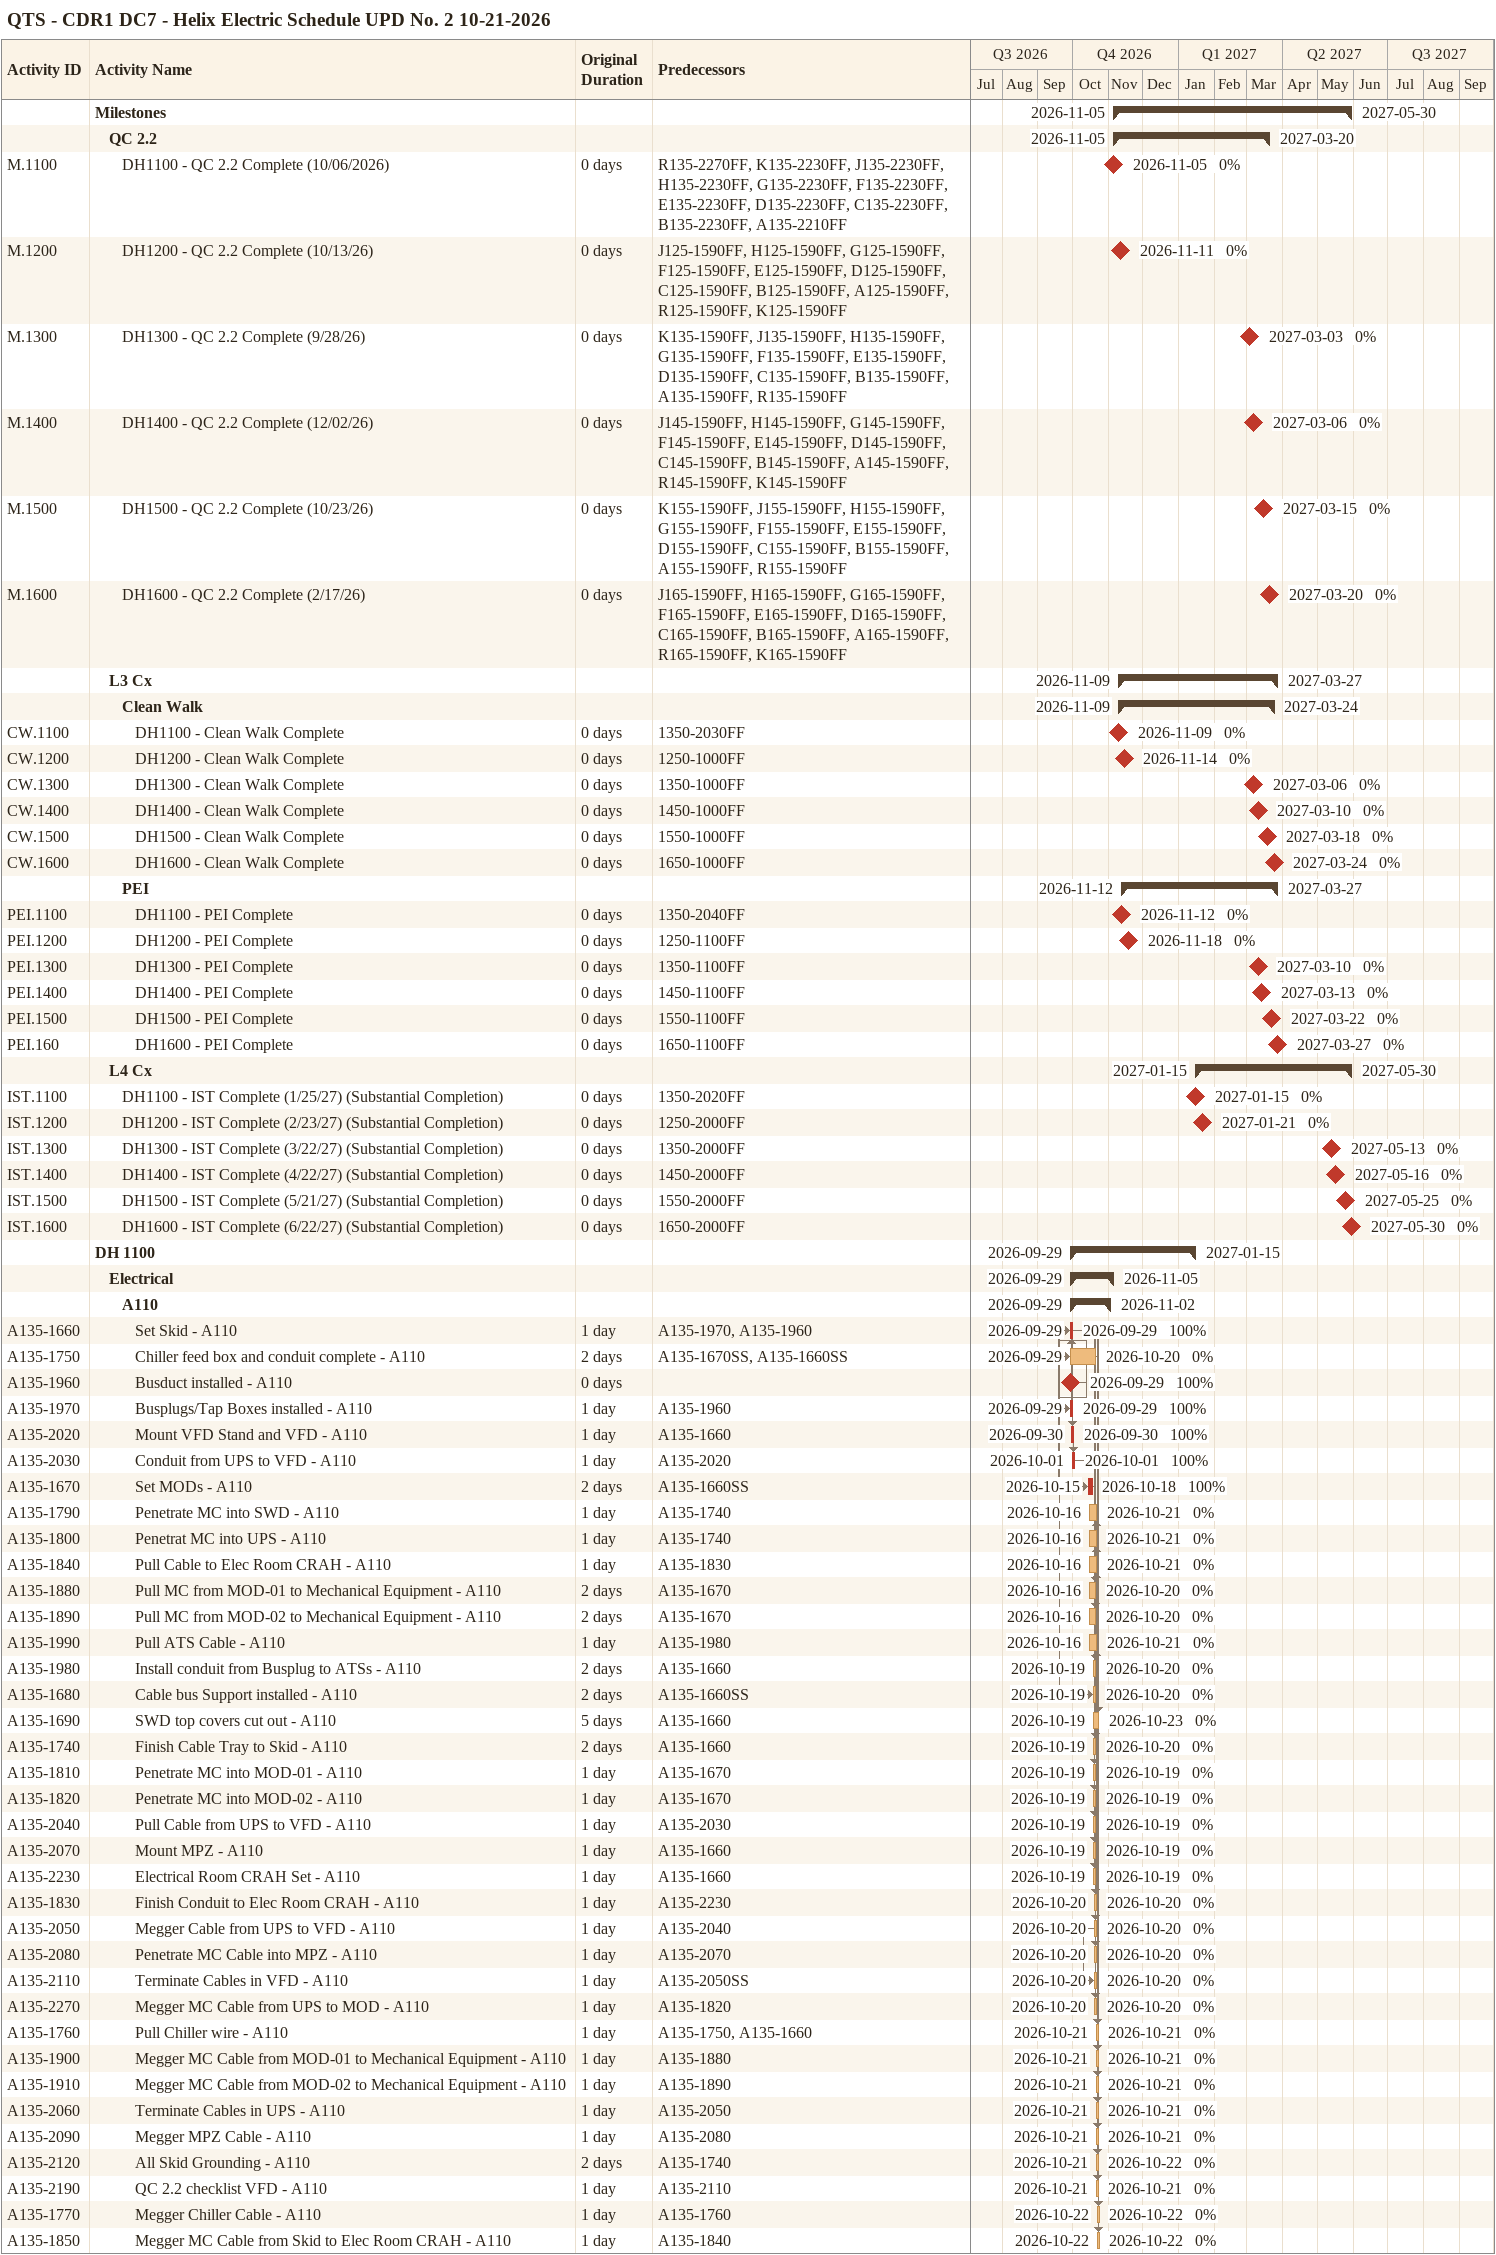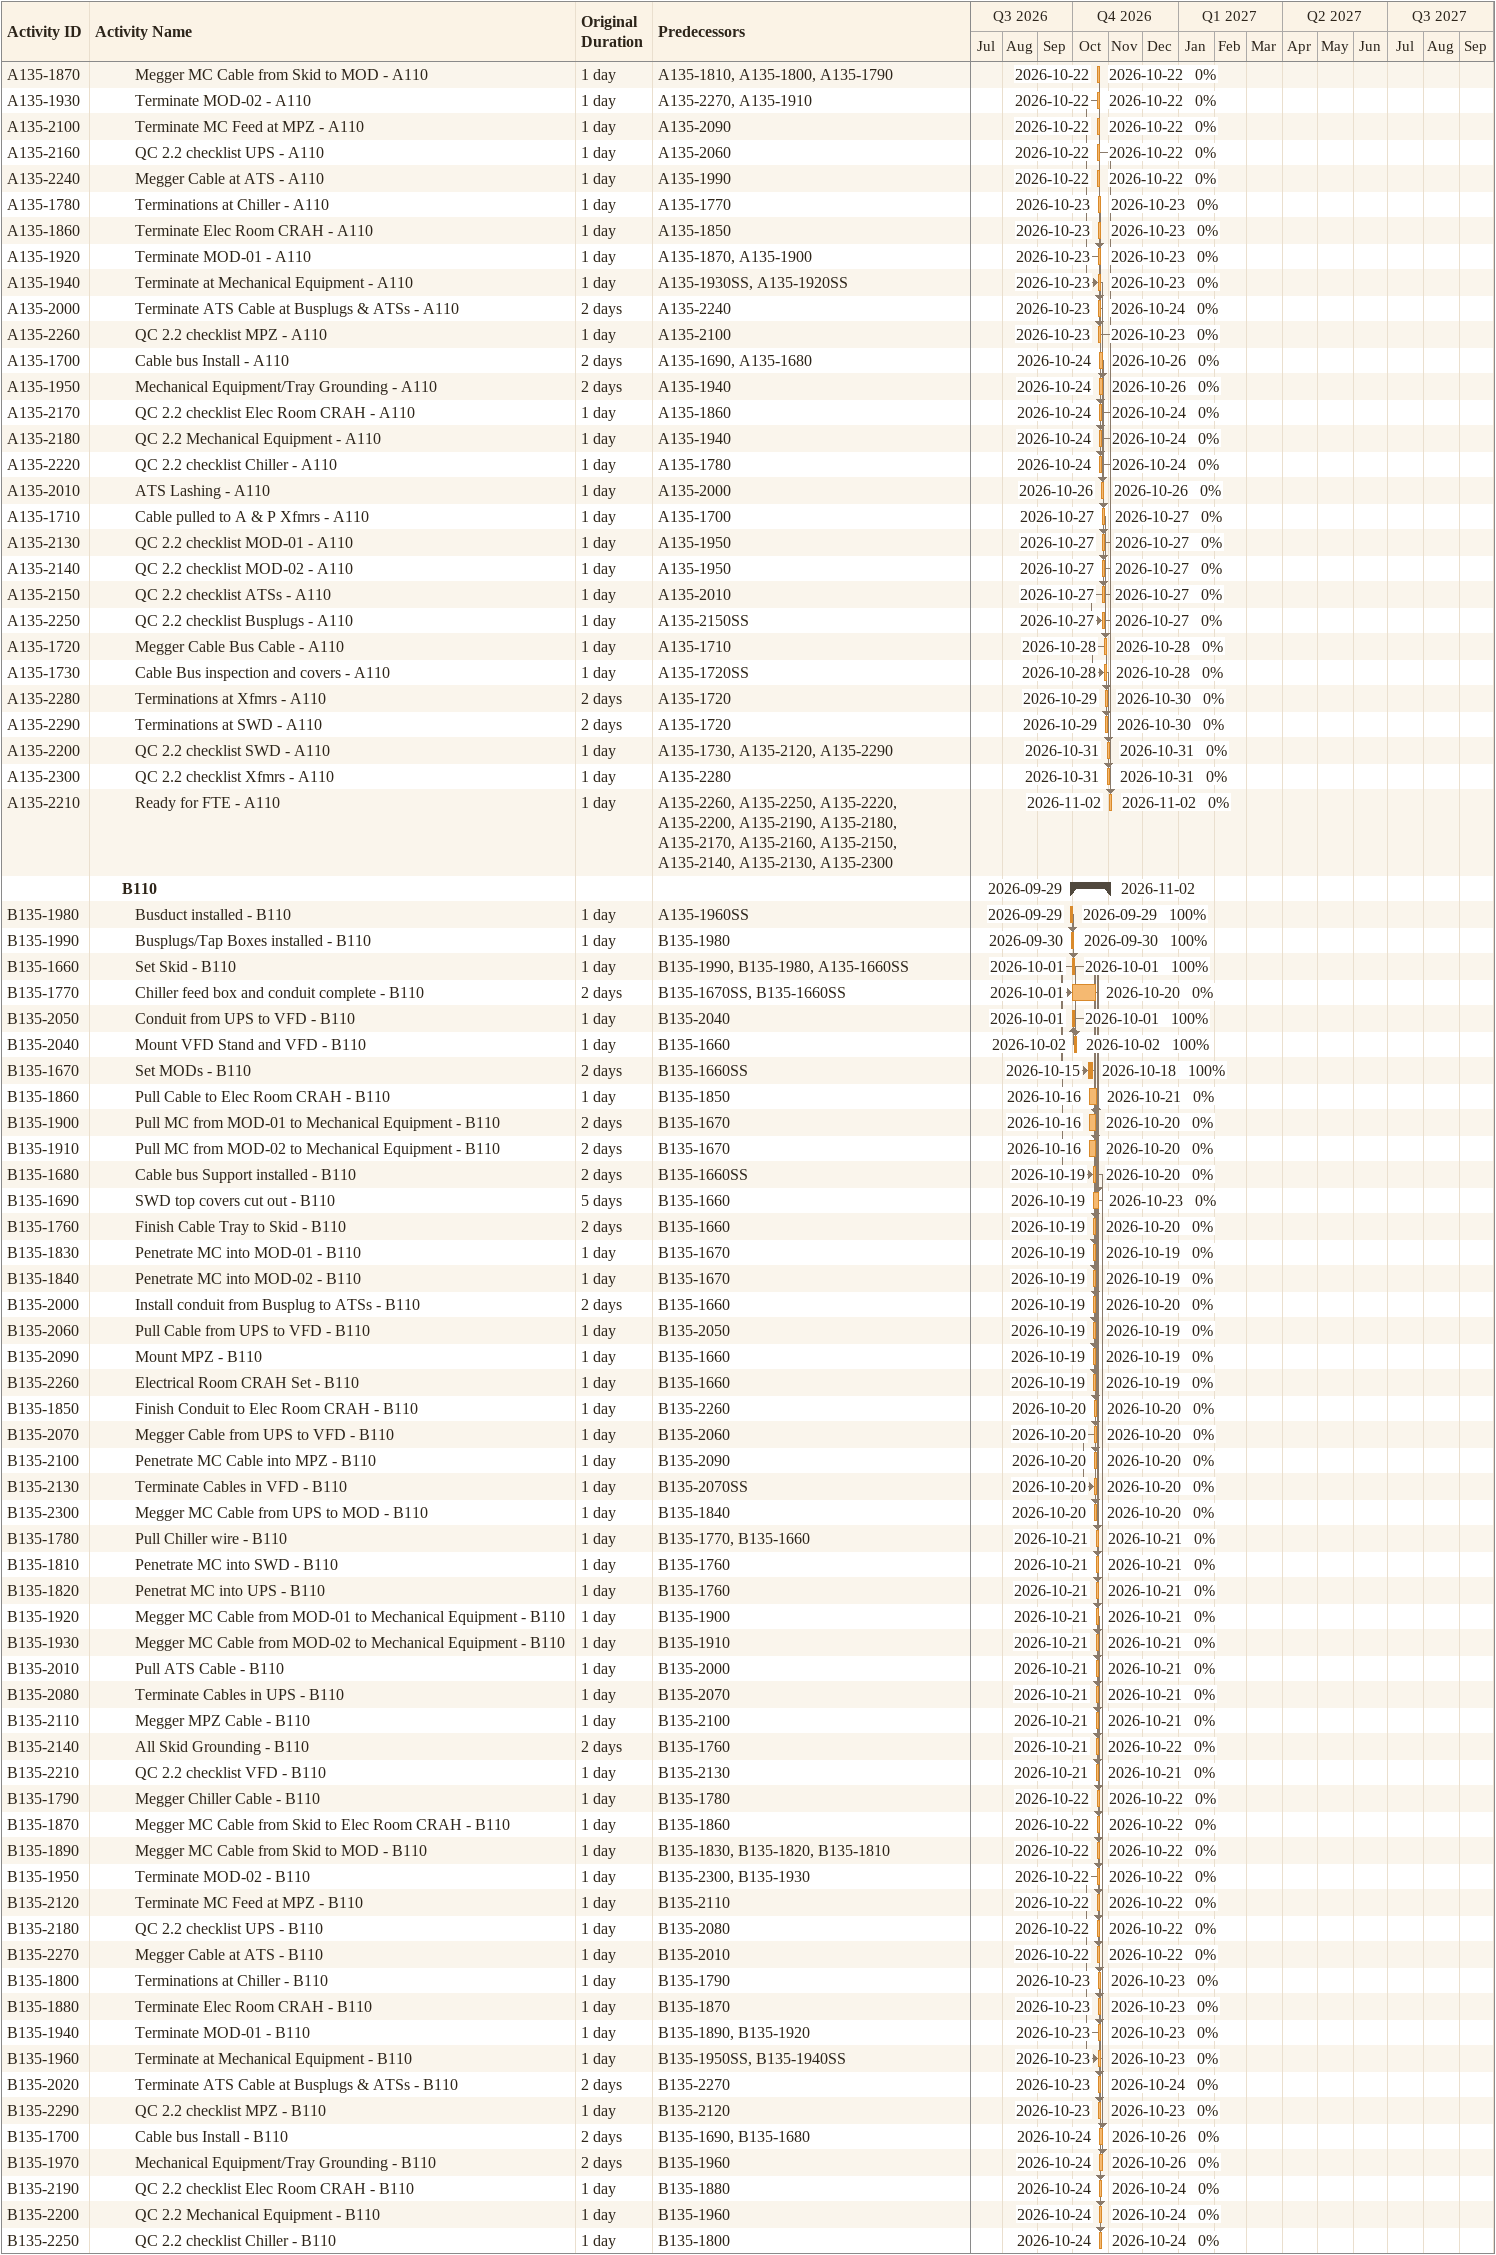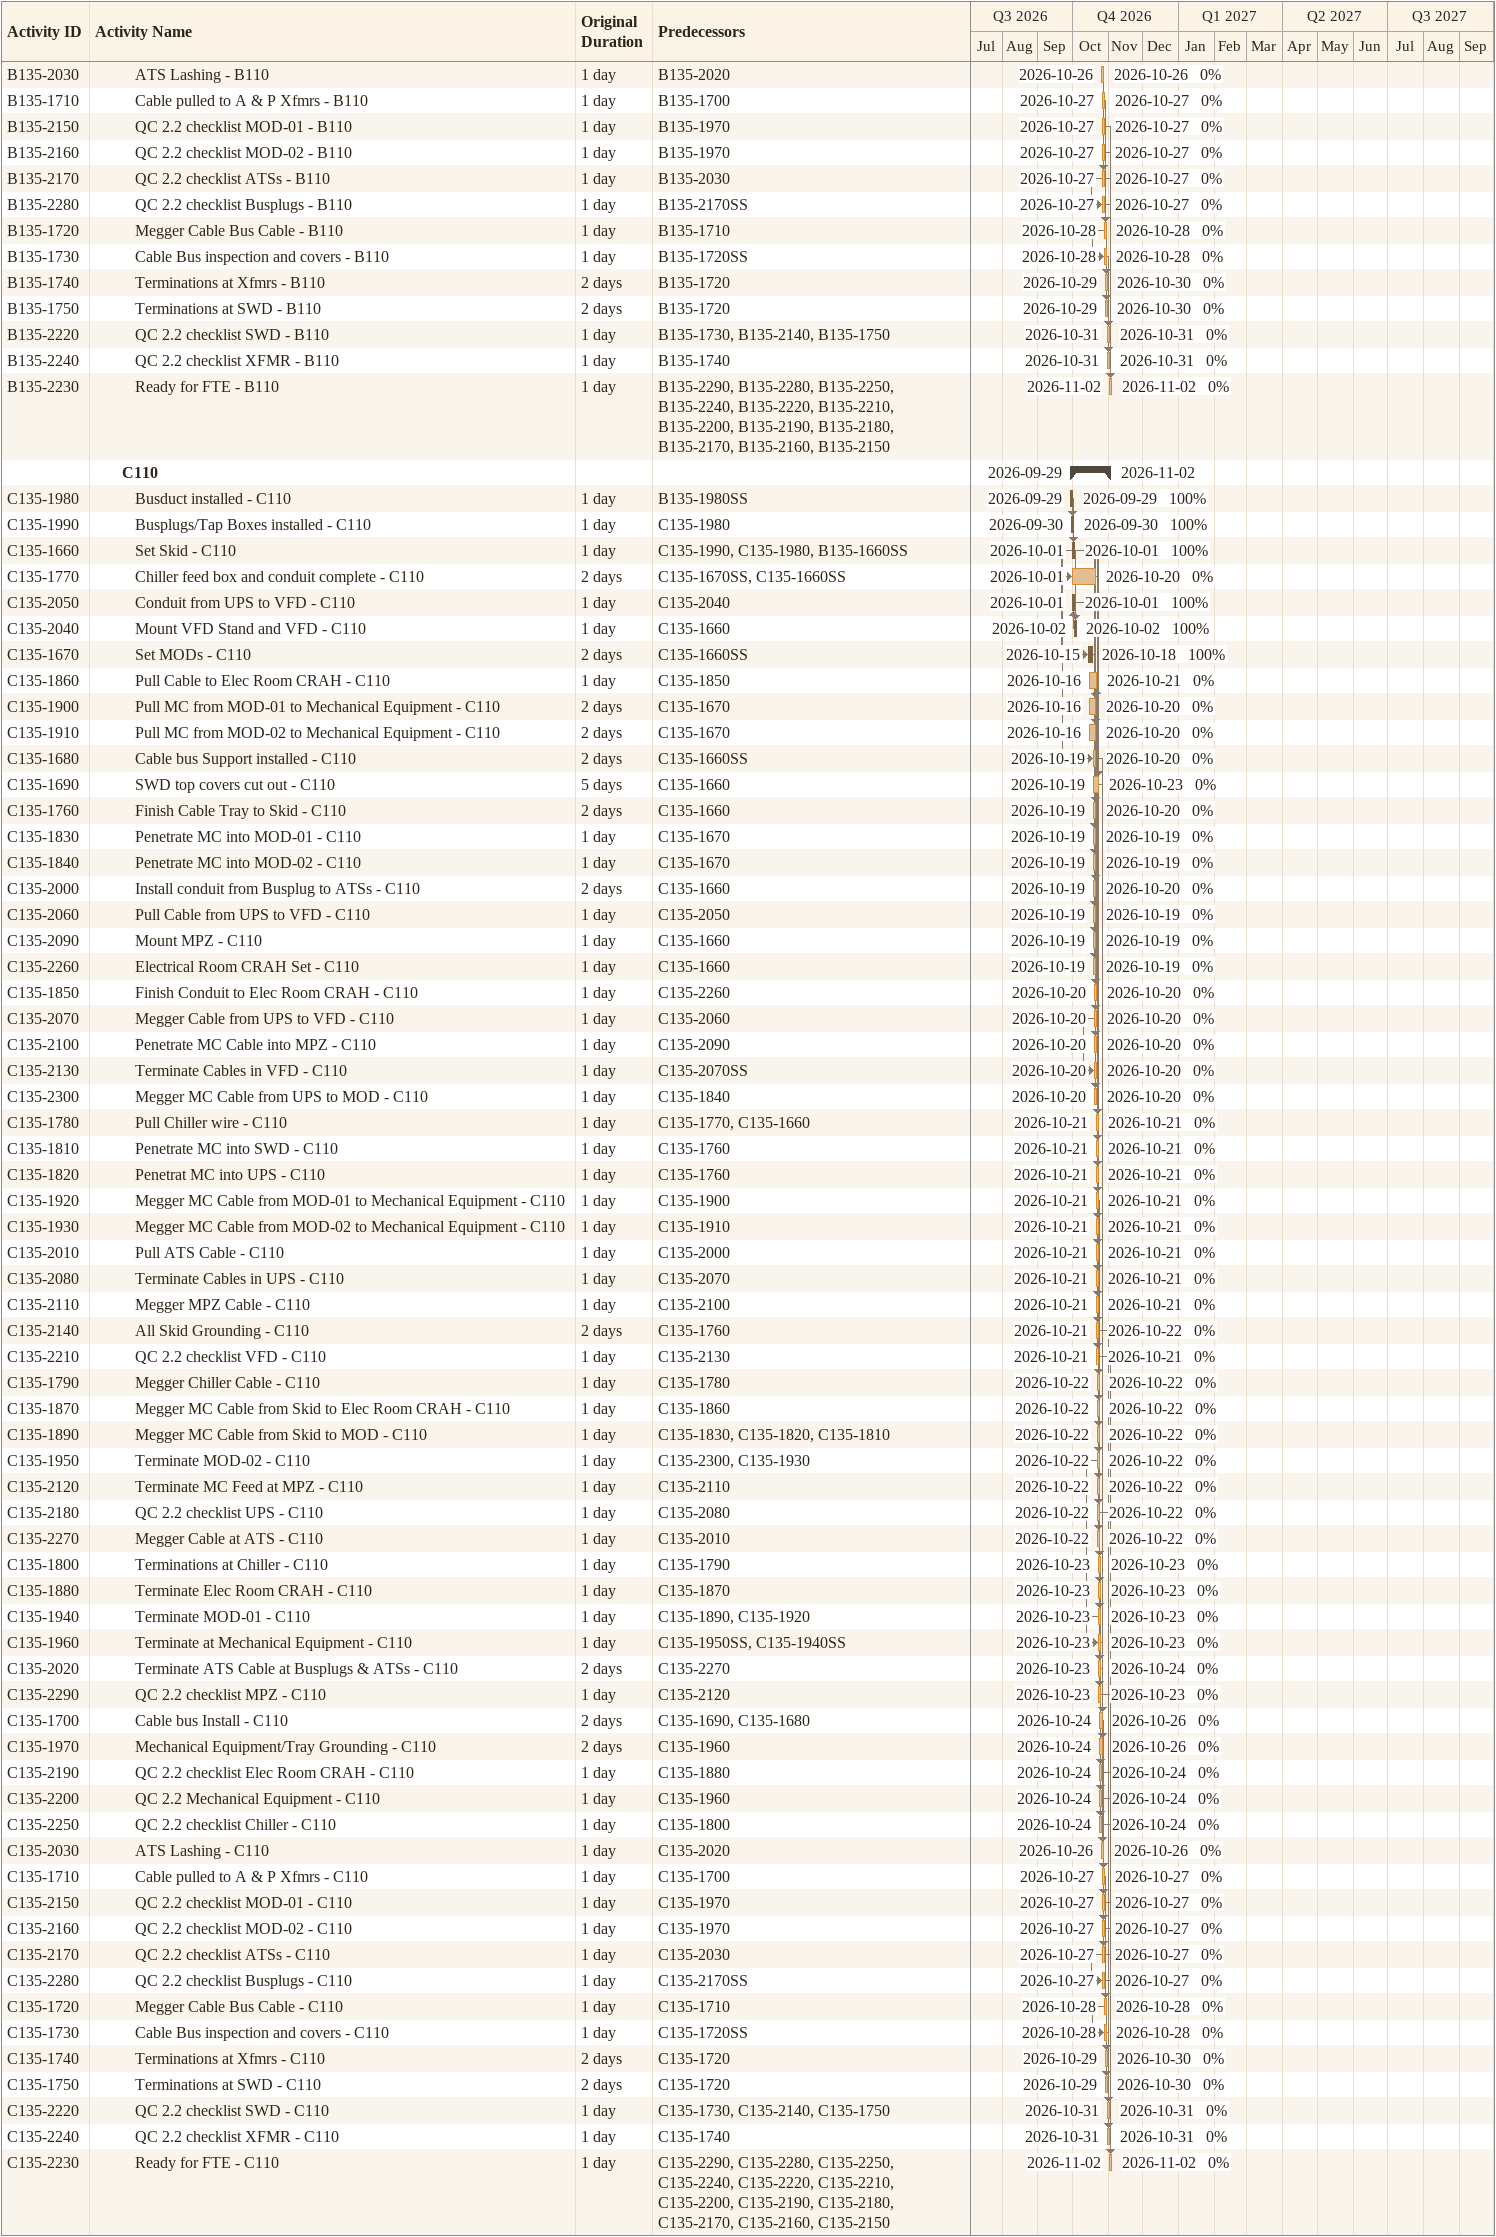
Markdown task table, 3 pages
QTS - CDR1 DC7 - Helix Electric Schedule UPD No. 2 10-21-2026

| ID | Level | Task | Original duration | Start | Finish | Predecessors | % complete |
|---|---|---|---|---|---|---|---|
|  | 1 | **Milestones** |  | 2026-11-05 | 2027-05-30 |  |  |
|  | 2 | **QC 2.2** |  | 2026-11-05 | 2027-03-20 |  |  |
| M.1100 | 3 | DH1100 - QC 2.2 Complete (10/06/2026) | 0d | 2026-11-05 | 2026-11-05 | R135-2270FF, K135-2230FF, J135-2230FF, H135-2230FF, G135-2230FF, F135-2230FF, E135-2230FF, D135-2230FF, C135-2230FF, B135-2230FF, A135-2210FF | 0 |
| M.1200 | 3 | DH1200 - QC 2.2 Complete (10/13/26) | 0d | 2026-11-11 | 2026-11-11 | J125-1590FF, H125-1590FF, G125-1590FF, F125-1590FF, E125-1590FF, D125-1590FF, C125-1590FF, B125-1590FF, A125-1590FF, R125-1590FF, K125-1590FF | 0 |
| M.1300 | 3 | DH1300 - QC 2.2 Complete (9/28/26) | 0d | 2027-03-03 | 2027-03-03 | K135-1590FF, J135-1590FF, H135-1590FF, G135-1590FF, F135-1590FF, E135-1590FF, D135-1590FF, C135-1590FF, B135-1590FF, A135-1590FF, R135-1590FF | 0 |
| M.1400 | 3 | DH1400 - QC 2.2 Complete (12/02/26) | 0d | 2027-03-06 | 2027-03-06 | J145-1590FF, H145-1590FF, G145-1590FF, F145-1590FF, E145-1590FF, D145-1590FF, C145-1590FF, B145-1590FF, A145-1590FF, R145-1590FF, K145-1590FF | 0 |
| M.1500 | 3 | DH1500 - QC 2.2 Complete (10/23/26) | 0d | 2027-03-15 | 2027-03-15 | K155-1590FF, J155-1590FF, H155-1590FF, G155-1590FF, F155-1590FF, E155-1590FF, D155-1590FF, C155-1590FF, B155-1590FF, A155-1590FF, R155-1590FF | 0 |
| M.1600 | 3 | DH1600 - QC 2.2 Complete (2/17/26) | 0d | 2027-03-20 | 2027-03-20 | J165-1590FF, H165-1590FF, G165-1590FF, F165-1590FF, E165-1590FF, D165-1590FF, C165-1590FF, B165-1590FF, A165-1590FF, R165-1590FF, K165-1590FF | 0 |
|  | 2 | **L3 Cx** |  | 2026-11-09 | 2027-03-27 |  |  |
|  | 3 | **Clean Walk** |  | 2026-11-09 | 2027-03-24 |  |  |
| CW.1100 | 4 | DH1100 - Clean Walk Complete | 0d | 2026-11-09 | 2026-11-09 | 1350-2030FF | 0 |
| CW.1200 | 4 | DH1200 - Clean Walk Complete | 0d | 2026-11-14 | 2026-11-14 | 1250-1000FF | 0 |
| CW.1300 | 4 | DH1300 - Clean Walk Complete | 0d | 2027-03-06 | 2027-03-06 | 1350-1000FF | 0 |
| CW.1400 | 4 | DH1400 - Clean Walk Complete | 0d | 2027-03-10 | 2027-03-10 | 1450-1000FF | 0 |
| CW.1500 | 4 | DH1500 - Clean Walk Complete | 0d | 2027-03-18 | 2027-03-18 | 1550-1000FF | 0 |
| CW.1600 | 4 | DH1600 - Clean Walk Complete | 0d | 2027-03-24 | 2027-03-24 | 1650-1000FF | 0 |
|  | 3 | **PEI** |  | 2026-11-12 | 2027-03-27 |  |  |
| PEI.1100 | 4 | DH1100 - PEI Complete | 0d | 2026-11-12 | 2026-11-12 | 1350-2040FF | 0 |
| PEI.1200 | 4 | DH1200 - PEI Complete | 0d | 2026-11-18 | 2026-11-18 | 1250-1100FF | 0 |
| PEI.1300 | 4 | DH1300 - PEI Complete | 0d | 2027-03-10 | 2027-03-10 | 1350-1100FF | 0 |
| PEI.1400 | 4 | DH1400 - PEI Complete | 0d | 2027-03-13 | 2027-03-13 | 1450-1100FF | 0 |
| PEI.1500 | 4 | DH1500 - PEI Complete | 0d | 2027-03-22 | 2027-03-22 | 1550-1100FF | 0 |
| PEI.160 | 4 | DH1600 - PEI Complete | 0d | 2027-03-27 | 2027-03-27 | 1650-1100FF | 0 |
|  | 2 | **L4 Cx** |  | 2027-01-15 | 2027-05-30 |  |  |
| IST.1100 | 3 | DH1100 - IST Complete (1/25/27) (Substantial Completion) | 0d | 2027-01-15 | 2027-01-15 | 1350-2020FF | 0 |
| IST.1200 | 3 | DH1200 - IST Complete (2/23/27) (Substantial Completion) | 0d | 2027-01-21 | 2027-01-21 | 1250-2000FF | 0 |
| IST.1300 | 3 | DH1300 - IST Complete (3/22/27) (Substantial Completion) | 0d | 2027-05-13 | 2027-05-13 | 1350-2000FF | 0 |
| IST.1400 | 3 | DH1400 - IST Complete (4/22/27) (Substantial Completion) | 0d | 2027-05-16 | 2027-05-16 | 1450-2000FF | 0 |
| IST.1500 | 3 | DH1500 - IST Complete (5/21/27) (Substantial Completion) | 0d | 2027-05-25 | 2027-05-25 | 1550-2000FF | 0 |
| IST.1600 | 3 | DH1600 - IST Complete (6/22/27) (Substantial Completion) | 0d | 2027-05-30 | 2027-05-30 | 1650-2000FF | 0 |
|  | 1 | **DH 1100** |  | 2026-09-29 | 2027-01-15 |  |  |
|  | 2 | **Electrical** |  | 2026-09-29 | 2026-11-05 |  |  |
|  | 3 | **A110** |  | 2026-09-29 | 2026-11-02 |  |  |
| A135-1660 | 4 | Set Skid - A110 | 1d | 2026-09-29 | 2026-09-29 | A135-1970, A135-1960 | 100 |
| A135-1750 | 4 | Chiller feed box and conduit complete - A110 | 2d | 2026-09-29 | 2026-10-20 | A135-1670SS, A135-1660SS | 0 |
| A135-1960 | 4 | Busduct installed - A110 | 0d | 2026-09-29 | 2026-09-29 |  | 100 |
| A135-1970 | 4 | Busplugs/Tap Boxes installed - A110 | 1d | 2026-09-29 | 2026-09-29 | A135-1960 | 100 |
| A135-2020 | 4 | Mount VFD Stand and VFD - A110 | 1d | 2026-09-30 | 2026-09-30 | A135-1660 | 100 |
| A135-2030 | 4 | Conduit from UPS to VFD - A110 | 1d | 2026-10-01 | 2026-10-01 | A135-2020 | 100 |
| A135-1670 | 4 | Set MODs - A110 | 2d | 2026-10-15 | 2026-10-18 | A135-1660SS | 100 |
| A135-1790 | 4 | Penetrate MC into SWD - A110 | 1d | 2026-10-16 | 2026-10-21 | A135-1740 | 0 |
| A135-1800 | 4 | Penetrat MC into UPS - A110 | 1d | 2026-10-16 | 2026-10-21 | A135-1740 | 0 |
| A135-1840 | 4 | Pull Cable to Elec Room CRAH - A110 | 1d | 2026-10-16 | 2026-10-21 | A135-1830 | 0 |
| A135-1880 | 4 | Pull MC from MOD-01 to Mechanical Equipment - A110 | 2d | 2026-10-16 | 2026-10-20 | A135-1670 | 0 |
| A135-1890 | 4 | Pull MC from MOD-02 to Mechanical Equipment - A110 | 2d | 2026-10-16 | 2026-10-20 | A135-1670 | 0 |
| A135-1990 | 4 | Pull ATS Cable - A110 | 1d | 2026-10-16 | 2026-10-21 | A135-1980 | 0 |
| A135-1980 | 4 | Install conduit from Busplug to ATSs - A110 | 2d | 2026-10-19 | 2026-10-20 | A135-1660 | 0 |
| A135-1680 | 4 | Cable bus Support installed - A110 | 2d | 2026-10-19 | 2026-10-20 | A135-1660SS | 0 |
| A135-1690 | 4 | SWD top covers cut out - A110 | 5d | 2026-10-19 | 2026-10-23 | A135-1660 | 0 |
| A135-1740 | 4 | Finish Cable Tray to Skid - A110 | 2d | 2026-10-19 | 2026-10-20 | A135-1660 | 0 |
| A135-1810 | 4 | Penetrate MC into MOD-01 - A110 | 1d | 2026-10-19 | 2026-10-19 | A135-1670 | 0 |
| A135-1820 | 4 | Penetrate MC into MOD-02 - A110 | 1d | 2026-10-19 | 2026-10-19 | A135-1670 | 0 |
| A135-2040 | 4 | Pull Cable from UPS to VFD - A110 | 1d | 2026-10-19 | 2026-10-19 | A135-2030 | 0 |
| A135-2070 | 4 | Mount MPZ - A110 | 1d | 2026-10-19 | 2026-10-19 | A135-1660 | 0 |
| A135-2230 | 4 | Electrical Room CRAH Set - A110 | 1d | 2026-10-19 | 2026-10-19 | A135-1660 | 0 |
| A135-1830 | 4 | Finish Conduit to Elec Room CRAH - A110 | 1d | 2026-10-20 | 2026-10-20 | A135-2230 | 0 |
| A135-2050 | 4 | Megger Cable from UPS to VFD - A110 | 1d | 2026-10-20 | 2026-10-20 | A135-2040 | 0 |
| A135-2080 | 4 | Penetrate MC Cable into MPZ - A110 | 1d | 2026-10-20 | 2026-10-20 | A135-2070 | 0 |
| A135-2110 | 4 | Terminate Cables in VFD - A110 | 1d | 2026-10-20 | 2026-10-20 | A135-2050SS | 0 |
| A135-2270 | 4 | Megger MC Cable from UPS to MOD - A110 | 1d | 2026-10-20 | 2026-10-20 | A135-1820 | 0 |
| A135-1760 | 4 | Pull Chiller wire - A110 | 1d | 2026-10-21 | 2026-10-21 | A135-1750, A135-1660 | 0 |
| A135-1900 | 4 | Megger MC Cable from MOD-01 to Mechanical Equipment - A110 | 1d | 2026-10-21 | 2026-10-21 | A135-1880 | 0 |
| A135-1910 | 4 | Megger MC Cable from MOD-02 to Mechanical Equipment - A110 | 1d | 2026-10-21 | 2026-10-21 | A135-1890 | 0 |
| A135-2060 | 4 | Terminate Cables in UPS - A110 | 1d | 2026-10-21 | 2026-10-21 | A135-2050 | 0 |
| A135-2090 | 4 | Megger MPZ Cable - A110 | 1d | 2026-10-21 | 2026-10-21 | A135-2080 | 0 |
| A135-2120 | 4 | All Skid Grounding - A110 | 2d | 2026-10-21 | 2026-10-22 | A135-1740 | 0 |
| A135-2190 | 4 | QC 2.2 checklist VFD - A110 | 1d | 2026-10-21 | 2026-10-21 | A135-2110 | 0 |
| A135-1770 | 4 | Megger Chiller Cable - A110 | 1d | 2026-10-22 | 2026-10-22 | A135-1760 | 0 |
| A135-1850 | 4 | Megger MC Cable from Skid to Elec Room CRAH - A110 | 1d | 2026-10-22 | 2026-10-22 | A135-1840 | 0 |
| A135-1870 | 4 | Megger MC Cable from Skid to MOD - A110 | 1d | 2026-10-22 | 2026-10-22 | A135-1810, A135-1800, A135-1790 | 0 |
| A135-1930 | 4 | Terminate MOD-02 - A110 | 1d | 2026-10-22 | 2026-10-22 | A135-2270, A135-1910 | 0 |
| A135-2100 | 4 | Terminate MC Feed at MPZ - A110 | 1d | 2026-10-22 | 2026-10-22 | A135-2090 | 0 |
| A135-2160 | 4 | QC 2.2 checklist UPS - A110 | 1d | 2026-10-22 | 2026-10-22 | A135-2060 | 0 |
| A135-2240 | 4 | Megger Cable at ATS - A110 | 1d | 2026-10-22 | 2026-10-22 | A135-1990 | 0 |
| A135-1780 | 4 | Terminations at Chiller - A110 | 1d | 2026-10-23 | 2026-10-23 | A135-1770 | 0 |
| A135-1860 | 4 | Terminate Elec Room CRAH - A110 | 1d | 2026-10-23 | 2026-10-23 | A135-1850 | 0 |
| A135-1920 | 4 | Terminate MOD-01 - A110 | 1d | 2026-10-23 | 2026-10-23 | A135-1870, A135-1900 | 0 |
| A135-1940 | 4 | Terminate at Mechanical Equipment - A110 | 1d | 2026-10-23 | 2026-10-23 | A135-1930SS, A135-1920SS | 0 |
| A135-2000 | 4 | Terminate ATS Cable at Busplugs & ATSs - A110 | 2d | 2026-10-23 | 2026-10-24 | A135-2240 | 0 |
| A135-2260 | 4 | QC 2.2 checklist MPZ - A110 | 1d | 2026-10-23 | 2026-10-23 | A135-2100 | 0 |
| A135-1700 | 4 | Cable bus Install - A110 | 2d | 2026-10-24 | 2026-10-26 | A135-1690, A135-1680 | 0 |
| A135-1950 | 4 | Mechanical Equipment/Tray Grounding - A110 | 2d | 2026-10-24 | 2026-10-26 | A135-1940 | 0 |
| A135-2170 | 4 | QC 2.2 checklist Elec Room CRAH - A110 | 1d | 2026-10-24 | 2026-10-24 | A135-1860 | 0 |
| A135-2180 | 4 | QC 2.2 Mechanical Equipment - A110 | 1d | 2026-10-24 | 2026-10-24 | A135-1940 | 0 |
| A135-2220 | 4 | QC 2.2 checklist Chiller - A110 | 1d | 2026-10-24 | 2026-10-24 | A135-1780 | 0 |
| A135-2010 | 4 | ATS Lashing - A110 | 1d | 2026-10-26 | 2026-10-26 | A135-2000 | 0 |
| A135-1710 | 4 | Cable pulled to A & P Xfmrs - A110 | 1d | 2026-10-27 | 2026-10-27 | A135-1700 | 0 |
| A135-2130 | 4 | QC 2.2 checklist MOD-01 - A110 | 1d | 2026-10-27 | 2026-10-27 | A135-1950 | 0 |
| A135-2140 | 4 | QC 2.2 checklist MOD-02 - A110 | 1d | 2026-10-27 | 2026-10-27 | A135-1950 | 0 |
| A135-2150 | 4 | QC 2.2 checklist ATSs - A110 | 1d | 2026-10-27 | 2026-10-27 | A135-2010 | 0 |
| A135-2250 | 4 | QC 2.2 checklist Busplugs - A110 | 1d | 2026-10-27 | 2026-10-27 | A135-2150SS | 0 |
| A135-1720 | 4 | Megger Cable Bus Cable - A110 | 1d | 2026-10-28 | 2026-10-28 | A135-1710 | 0 |
| A135-1730 | 4 | Cable Bus inspection and covers - A110 | 1d | 2026-10-28 | 2026-10-28 | A135-1720SS | 0 |
| A135-2280 | 4 | Terminations at Xfmrs - A110 | 2d | 2026-10-29 | 2026-10-30 | A135-1720 | 0 |
| A135-2290 | 4 | Terminations at SWD - A110 | 2d | 2026-10-29 | 2026-10-30 | A135-1720 | 0 |
| A135-2200 | 4 | QC 2.2 checklist SWD - A110 | 1d | 2026-10-31 | 2026-10-31 | A135-1730, A135-2120, A135-2290 | 0 |
| A135-2300 | 4 | QC 2.2 checklist Xfmrs - A110 | 1d | 2026-10-31 | 2026-10-31 | A135-2280 | 0 |
| A135-2210 | 4 | Ready for FTE - A110 | 1d | 2026-11-02 | 2026-11-02 | A135-2260, A135-2250, A135-2220, A135-2200, A135-2190, A135-2180, A135-2170, A135-2160, A135-2150, A135-2140, A135-2130, A135-2300 | 0 |
|  | 3 | **B110** |  | 2026-09-29 | 2026-11-02 |  |  |
| B135-1980 | 4 | Busduct installed - B110 | 1d | 2026-09-29 | 2026-09-29 | A135-1960SS | 100 |
| B135-1990 | 4 | Busplugs/Tap Boxes installed - B110 | 1d | 2026-09-30 | 2026-09-30 | B135-1980 | 100 |
| B135-1660 | 4 | Set Skid - B110 | 1d | 2026-10-01 | 2026-10-01 | B135-1990, B135-1980, A135-1660SS | 100 |
| B135-1770 | 4 | Chiller feed box and conduit complete - B110 | 2d | 2026-10-01 | 2026-10-20 | B135-1670SS, B135-1660SS | 0 |
| B135-2050 | 4 | Conduit from UPS to VFD - B110 | 1d | 2026-10-01 | 2026-10-01 | B135-2040 | 100 |
| B135-2040 | 4 | Mount VFD Stand and VFD - B110 | 1d | 2026-10-02 | 2026-10-02 | B135-1660 | 100 |
| B135-1670 | 4 | Set MODs - B110 | 2d | 2026-10-15 | 2026-10-18 | B135-1660SS | 100 |
| B135-1860 | 4 | Pull Cable to Elec Room CRAH - B110 | 1d | 2026-10-16 | 2026-10-21 | B135-1850 | 0 |
| B135-1900 | 4 | Pull MC from MOD-01 to Mechanical Equipment - B110 | 2d | 2026-10-16 | 2026-10-20 | B135-1670 | 0 |
| B135-1910 | 4 | Pull MC from MOD-02 to Mechanical Equipment - B110 | 2d | 2026-10-16 | 2026-10-20 | B135-1670 | 0 |
| B135-1680 | 4 | Cable bus Support installed - B110 | 2d | 2026-10-19 | 2026-10-20 | B135-1660SS | 0 |
| B135-1690 | 4 | SWD top covers cut out - B110 | 5d | 2026-10-19 | 2026-10-23 | B135-1660 | 0 |
| B135-1760 | 4 | Finish Cable Tray to Skid - B110 | 2d | 2026-10-19 | 2026-10-20 | B135-1660 | 0 |
| B135-1830 | 4 | Penetrate MC into MOD-01 - B110 | 1d | 2026-10-19 | 2026-10-19 | B135-1670 | 0 |
| B135-1840 | 4 | Penetrate MC into MOD-02 - B110 | 1d | 2026-10-19 | 2026-10-19 | B135-1670 | 0 |
| B135-2000 | 4 | Install conduit from Busplug to ATSs - B110 | 2d | 2026-10-19 | 2026-10-20 | B135-1660 | 0 |
| B135-2060 | 4 | Pull Cable from UPS to VFD - B110 | 1d | 2026-10-19 | 2026-10-19 | B135-2050 | 0 |
| B135-2090 | 4 | Mount MPZ - B110 | 1d | 2026-10-19 | 2026-10-19 | B135-1660 | 0 |
| B135-2260 | 4 | Electrical Room CRAH Set - B110 | 1d | 2026-10-19 | 2026-10-19 | B135-1660 | 0 |
| B135-1850 | 4 | Finish Conduit to Elec Room CRAH - B110 | 1d | 2026-10-20 | 2026-10-20 | B135-2260 | 0 |
| B135-2070 | 4 | Megger Cable from UPS to VFD - B110 | 1d | 2026-10-20 | 2026-10-20 | B135-2060 | 0 |
| B135-2100 | 4 | Penetrate MC Cable into MPZ - B110 | 1d | 2026-10-20 | 2026-10-20 | B135-2090 | 0 |
| B135-2130 | 4 | Terminate Cables in VFD - B110 | 1d | 2026-10-20 | 2026-10-20 | B135-2070SS | 0 |
| B135-2300 | 4 | Megger MC Cable from UPS to MOD - B110 | 1d | 2026-10-20 | 2026-10-20 | B135-1840 | 0 |
| B135-1780 | 4 | Pull Chiller wire - B110 | 1d | 2026-10-21 | 2026-10-21 | B135-1770, B135-1660 | 0 |
| B135-1810 | 4 | Penetrate MC into SWD - B110 | 1d | 2026-10-21 | 2026-10-21 | B135-1760 | 0 |
| B135-1820 | 4 | Penetrat MC into UPS - B110 | 1d | 2026-10-21 | 2026-10-21 | B135-1760 | 0 |
| B135-1920 | 4 | Megger MC Cable from MOD-01 to Mechanical Equipment - B110 | 1d | 2026-10-21 | 2026-10-21 | B135-1900 | 0 |
| B135-1930 | 4 | Megger MC Cable from MOD-02 to Mechanical Equipment - B110 | 1d | 2026-10-21 | 2026-10-21 | B135-1910 | 0 |
| B135-2010 | 4 | Pull ATS Cable - B110 | 1d | 2026-10-21 | 2026-10-21 | B135-2000 | 0 |
| B135-2080 | 4 | Terminate Cables in UPS - B110 | 1d | 2026-10-21 | 2026-10-21 | B135-2070 | 0 |
| B135-2110 | 4 | Megger MPZ Cable - B110 | 1d | 2026-10-21 | 2026-10-21 | B135-2100 | 0 |
| B135-2140 | 4 | All Skid Grounding - B110 | 2d | 2026-10-21 | 2026-10-22 | B135-1760 | 0 |
| B135-2210 | 4 | QC 2.2 checklist VFD - B110 | 1d | 2026-10-21 | 2026-10-21 | B135-2130 | 0 |
| B135-1790 | 4 | Megger Chiller Cable - B110 | 1d | 2026-10-22 | 2026-10-22 | B135-1780 | 0 |
| B135-1870 | 4 | Megger MC Cable from Skid to Elec Room CRAH - B110 | 1d | 2026-10-22 | 2026-10-22 | B135-1860 | 0 |
| B135-1890 | 4 | Megger MC Cable from Skid to MOD - B110 | 1d | 2026-10-22 | 2026-10-22 | B135-1830, B135-1820, B135-1810 | 0 |
| B135-1950 | 4 | Terminate MOD-02 - B110 | 1d | 2026-10-22 | 2026-10-22 | B135-2300, B135-1930 | 0 |
| B135-2120 | 4 | Terminate MC Feed at MPZ - B110 | 1d | 2026-10-22 | 2026-10-22 | B135-2110 | 0 |
| B135-2180 | 4 | QC 2.2 checklist UPS - B110 | 1d | 2026-10-22 | 2026-10-22 | B135-2080 | 0 |
| B135-2270 | 4 | Megger Cable at ATS - B110 | 1d | 2026-10-22 | 2026-10-22 | B135-2010 | 0 |
| B135-1800 | 4 | Terminations at Chiller - B110 | 1d | 2026-10-23 | 2026-10-23 | B135-1790 | 0 |
| B135-1880 | 4 | Terminate Elec Room CRAH - B110 | 1d | 2026-10-23 | 2026-10-23 | B135-1870 | 0 |
| B135-1940 | 4 | Terminate MOD-01 - B110 | 1d | 2026-10-23 | 2026-10-23 | B135-1890, B135-1920 | 0 |
| B135-1960 | 4 | Terminate at Mechanical Equipment - B110 | 1d | 2026-10-23 | 2026-10-23 | B135-1950SS, B135-1940SS | 0 |
| B135-2020 | 4 | Terminate ATS Cable at Busplugs & ATSs - B110 | 2d | 2026-10-23 | 2026-10-24 | B135-2270 | 0 |
| B135-2290 | 4 | QC 2.2 checklist MPZ - B110 | 1d | 2026-10-23 | 2026-10-23 | B135-2120 | 0 |
| B135-1700 | 4 | Cable bus Install - B110 | 2d | 2026-10-24 | 2026-10-26 | B135-1690, B135-1680 | 0 |
| B135-1970 | 4 | Mechanical Equipment/Tray Grounding - B110 | 2d | 2026-10-24 | 2026-10-26 | B135-1960 | 0 |
| B135-2190 | 4 | QC 2.2 checklist Elec Room CRAH - B110 | 1d | 2026-10-24 | 2026-10-24 | B135-1880 | 0 |
| B135-2200 | 4 | QC 2.2 Mechanical Equipment - B110 | 1d | 2026-10-24 | 2026-10-24 | B135-1960 | 0 |
| B135-2250 | 4 | QC 2.2 checklist Chiller - B110 | 1d | 2026-10-24 | 2026-10-24 | B135-1800 | 0 |
| B135-2030 | 4 | ATS Lashing - B110 | 1d | 2026-10-26 | 2026-10-26 | B135-2020 | 0 |
| B135-1710 | 4 | Cable pulled to A & P Xfmrs - B110 | 1d | 2026-10-27 | 2026-10-27 | B135-1700 | 0 |
| B135-2150 | 4 | QC 2.2 checklist MOD-01 - B110 | 1d | 2026-10-27 | 2026-10-27 | B135-1970 | 0 |
| B135-2160 | 4 | QC 2.2 checklist MOD-02 - B110 | 1d | 2026-10-27 | 2026-10-27 | B135-1970 | 0 |
| B135-2170 | 4 | QC 2.2 checklist ATSs - B110 | 1d | 2026-10-27 | 2026-10-27 | B135-2030 | 0 |
| B135-2280 | 4 | QC 2.2 checklist Busplugs - B110 | 1d | 2026-10-27 | 2026-10-27 | B135-2170SS | 0 |
| B135-1720 | 4 | Megger Cable Bus Cable - B110 | 1d | 2026-10-28 | 2026-10-28 | B135-1710 | 0 |
| B135-1730 | 4 | Cable Bus inspection and covers - B110 | 1d | 2026-10-28 | 2026-10-28 | B135-1720SS | 0 |
| B135-1740 | 4 | Terminations at Xfmrs - B110 | 2d | 2026-10-29 | 2026-10-30 | B135-1720 | 0 |
| B135-1750 | 4 | Terminations at SWD - B110 | 2d | 2026-10-29 | 2026-10-30 | B135-1720 | 0 |
| B135-2220 | 4 | QC 2.2 checklist SWD - B110 | 1d | 2026-10-31 | 2026-10-31 | B135-1730, B135-2140, B135-1750 | 0 |
| B135-2240 | 4 | QC 2.2 checklist XFMR - B110 | 1d | 2026-10-31 | 2026-10-31 | B135-1740 | 0 |
| B135-2230 | 4 | Ready for FTE - B110 | 1d | 2026-11-02 | 2026-11-02 | B135-2290, B135-2280, B135-2250, B135-2240, B135-2220, B135-2210, B135-2200, B135-2190, B135-2180, B135-2170, B135-2160, B135-2150 | 0 |
|  | 3 | **C110** |  | 2026-09-29 | 2026-11-02 |  |  |
| C135-1980 | 4 | Busduct installed - C110 | 1d | 2026-09-29 | 2026-09-29 | B135-1980SS | 100 |
| C135-1990 | 4 | Busplugs/Tap Boxes installed - C110 | 1d | 2026-09-30 | 2026-09-30 | C135-1980 | 100 |
| C135-1660 | 4 | Set Skid - C110 | 1d | 2026-10-01 | 2026-10-01 | C135-1990, C135-1980, B135-1660SS | 100 |
| C135-1770 | 4 | Chiller feed box and conduit complete - C110 | 2d | 2026-10-01 | 2026-10-20 | C135-1670SS, C135-1660SS | 0 |
| C135-2050 | 4 | Conduit from UPS to VFD - C110 | 1d | 2026-10-01 | 2026-10-01 | C135-2040 | 100 |
| C135-2040 | 4 | Mount VFD Stand and VFD - C110 | 1d | 2026-10-02 | 2026-10-02 | C135-1660 | 100 |
| C135-1670 | 4 | Set MODs - C110 | 2d | 2026-10-15 | 2026-10-18 | C135-1660SS | 100 |
| C135-1860 | 4 | Pull Cable to Elec Room CRAH - C110 | 1d | 2026-10-16 | 2026-10-21 | C135-1850 | 0 |
| C135-1900 | 4 | Pull MC from MOD-01 to Mechanical Equipment - C110 | 2d | 2026-10-16 | 2026-10-20 | C135-1670 | 0 |
| C135-1910 | 4 | Pull MC from MOD-02 to Mechanical Equipment - C110 | 2d | 2026-10-16 | 2026-10-20 | C135-1670 | 0 |
| C135-1680 | 4 | Cable bus Support installed - C110 | 2d | 2026-10-19 | 2026-10-20 | C135-1660SS | 0 |
| C135-1690 | 4 | SWD top covers cut out - C110 | 5d | 2026-10-19 | 2026-10-23 | C135-1660 | 0 |
| C135-1760 | 4 | Finish Cable Tray to Skid - C110 | 2d | 2026-10-19 | 2026-10-20 | C135-1660 | 0 |
| C135-1830 | 4 | Penetrate MC into MOD-01 - C110 | 1d | 2026-10-19 | 2026-10-19 | C135-1670 | 0 |
| C135-1840 | 4 | Penetrate MC into MOD-02 - C110 | 1d | 2026-10-19 | 2026-10-19 | C135-1670 | 0 |
| C135-2000 | 4 | Install conduit from Busplug to ATSs - C110 | 2d | 2026-10-19 | 2026-10-20 | C135-1660 | 0 |
| C135-2060 | 4 | Pull Cable from UPS to VFD - C110 | 1d | 2026-10-19 | 2026-10-19 | C135-2050 | 0 |
| C135-2090 | 4 | Mount MPZ - C110 | 1d | 2026-10-19 | 2026-10-19 | C135-1660 | 0 |
| C135-2260 | 4 | Electrical Room CRAH Set - C110 | 1d | 2026-10-19 | 2026-10-19 | C135-1660 | 0 |
| C135-1850 | 4 | Finish Conduit to Elec Room CRAH - C110 | 1d | 2026-10-20 | 2026-10-20 | C135-2260 | 0 |
| C135-2070 | 4 | Megger Cable from UPS to VFD - C110 | 1d | 2026-10-20 | 2026-10-20 | C135-2060 | 0 |
| C135-2100 | 4 | Penetrate MC Cable into MPZ - C110 | 1d | 2026-10-20 | 2026-10-20 | C135-2090 | 0 |
| C135-2130 | 4 | Terminate Cables in VFD - C110 | 1d | 2026-10-20 | 2026-10-20 | C135-2070SS | 0 |
| C135-2300 | 4 | Megger MC Cable from UPS to MOD - C110 | 1d | 2026-10-20 | 2026-10-20 | C135-1840 | 0 |
| C135-1780 | 4 | Pull Chiller wire - C110 | 1d | 2026-10-21 | 2026-10-21 | C135-1770, C135-1660 | 0 |
| C135-1810 | 4 | Penetrate MC into SWD - C110 | 1d | 2026-10-21 | 2026-10-21 | C135-1760 | 0 |
| C135-1820 | 4 | Penetrat MC into UPS - C110 | 1d | 2026-10-21 | 2026-10-21 | C135-1760 | 0 |
| C135-1920 | 4 | Megger MC Cable from MOD-01 to Mechanical Equipment - C110 | 1d | 2026-10-21 | 2026-10-21 | C135-1900 | 0 |
| C135-1930 | 4 | Megger MC Cable from MOD-02 to Mechanical Equipment - C110 | 1d | 2026-10-21 | 2026-10-21 | C135-1910 | 0 |
| C135-2010 | 4 | Pull ATS Cable - C110 | 1d | 2026-10-21 | 2026-10-21 | C135-2000 | 0 |
| C135-2080 | 4 | Terminate Cables in UPS - C110 | 1d | 2026-10-21 | 2026-10-21 | C135-2070 | 0 |
| C135-2110 | 4 | Megger MPZ Cable - C110 | 1d | 2026-10-21 | 2026-10-21 | C135-2100 | 0 |
| C135-2140 | 4 | All Skid Grounding - C110 | 2d | 2026-10-21 | 2026-10-22 | C135-1760 | 0 |
| C135-2210 | 4 | QC 2.2 checklist VFD - C110 | 1d | 2026-10-21 | 2026-10-21 | C135-2130 | 0 |
| C135-1790 | 4 | Megger Chiller Cable - C110 | 1d | 2026-10-22 | 2026-10-22 | C135-1780 | 0 |
| C135-1870 | 4 | Megger MC Cable from Skid to Elec Room CRAH - C110 | 1d | 2026-10-22 | 2026-10-22 | C135-1860 | 0 |
| C135-1890 | 4 | Megger MC Cable from Skid to MOD - C110 | 1d | 2026-10-22 | 2026-10-22 | C135-1830, C135-1820, C135-1810 | 0 |
| C135-1950 | 4 | Terminate MOD-02 - C110 | 1d | 2026-10-22 | 2026-10-22 | C135-2300, C135-1930 | 0 |
| C135-2120 | 4 | Terminate MC Feed at MPZ - C110 | 1d | 2026-10-22 | 2026-10-22 | C135-2110 | 0 |
| C135-2180 | 4 | QC 2.2 checklist UPS - C110 | 1d | 2026-10-22 | 2026-10-22 | C135-2080 | 0 |
| C135-2270 | 4 | Megger Cable at ATS - C110 | 1d | 2026-10-22 | 2026-10-22 | C135-2010 | 0 |
| C135-1800 | 4 | Terminations at Chiller - C110 | 1d | 2026-10-23 | 2026-10-23 | C135-1790 | 0 |
| C135-1880 | 4 | Terminate Elec Room CRAH - C110 | 1d | 2026-10-23 | 2026-10-23 | C135-1870 | 0 |
| C135-1940 | 4 | Terminate MOD-01 - C110 | 1d | 2026-10-23 | 2026-10-23 | C135-1890, C135-1920 | 0 |
| C135-1960 | 4 | Terminate at Mechanical Equipment - C110 | 1d | 2026-10-23 | 2026-10-23 | C135-1950SS, C135-1940SS | 0 |
| C135-2020 | 4 | Terminate ATS Cable at Busplugs & ATSs - C110 | 2d | 2026-10-23 | 2026-10-24 | C135-2270 | 0 |
| C135-2290 | 4 | QC 2.2 checklist MPZ - C110 | 1d | 2026-10-23 | 2026-10-23 | C135-2120 | 0 |
| C135-1700 | 4 | Cable bus Install - C110 | 2d | 2026-10-24 | 2026-10-26 | C135-1690, C135-1680 | 0 |
| C135-1970 | 4 | Mechanical Equipment/Tray Grounding - C110 | 2d | 2026-10-24 | 2026-10-26 | C135-1960 | 0 |
| C135-2190 | 4 | QC 2.2 checklist Elec Room CRAH - C110 | 1d | 2026-10-24 | 2026-10-24 | C135-1880 | 0 |
| C135-2200 | 4 | QC 2.2 Mechanical Equipment - C110 | 1d | 2026-10-24 | 2026-10-24 | C135-1960 | 0 |
| C135-2250 | 4 | QC 2.2 checklist Chiller - C110 | 1d | 2026-10-24 | 2026-10-24 | C135-1800 | 0 |
| C135-2030 | 4 | ATS Lashing - C110 | 1d | 2026-10-26 | 2026-10-26 | C135-2020 | 0 |
| C135-1710 | 4 | Cable pulled to A & P Xfmrs - C110 | 1d | 2026-10-27 | 2026-10-27 | C135-1700 | 0 |
| C135-2150 | 4 | QC 2.2 checklist MOD-01 - C110 | 1d | 2026-10-27 | 2026-10-27 | C135-1970 | 0 |
| C135-2160 | 4 | QC 2.2 checklist MOD-02 - C110 | 1d | 2026-10-27 | 2026-10-27 | C135-1970 | 0 |
| C135-2170 | 4 | QC 2.2 checklist ATSs - C110 | 1d | 2026-10-27 | 2026-10-27 | C135-2030 | 0 |
| C135-2280 | 4 | QC 2.2 checklist Busplugs - C110 | 1d | 2026-10-27 | 2026-10-27 | C135-2170SS | 0 |
| C135-1720 | 4 | Megger Cable Bus Cable - C110 | 1d | 2026-10-28 | 2026-10-28 | C135-1710 | 0 |
| C135-1730 | 4 | Cable Bus inspection and covers - C110 | 1d | 2026-10-28 | 2026-10-28 | C135-1720SS | 0 |
| C135-1740 | 4 | Terminations at Xfmrs - C110 | 2d | 2026-10-29 | 2026-10-30 | C135-1720 | 0 |
| C135-1750 | 4 | Terminations at SWD - C110 | 2d | 2026-10-29 | 2026-10-30 | C135-1720 | 0 |
| C135-2220 | 4 | QC 2.2 checklist SWD - C110 | 1d | 2026-10-31 | 2026-10-31 | C135-1730, C135-2140, C135-1750 | 0 |
| C135-2240 | 4 | QC 2.2 checklist XFMR - C110 | 1d | 2026-10-31 | 2026-10-31 | C135-1740 | 0 |
| C135-2230 | 4 | Ready for FTE - C110 | 1d | 2026-11-02 | 2026-11-02 | C135-2290, C135-2280, C135-2250, C135-2240, C135-2220, C135-2210, C135-2200, C135-2190, C135-2180, C135-2170, C135-2160, C135-2150 | 0 |
